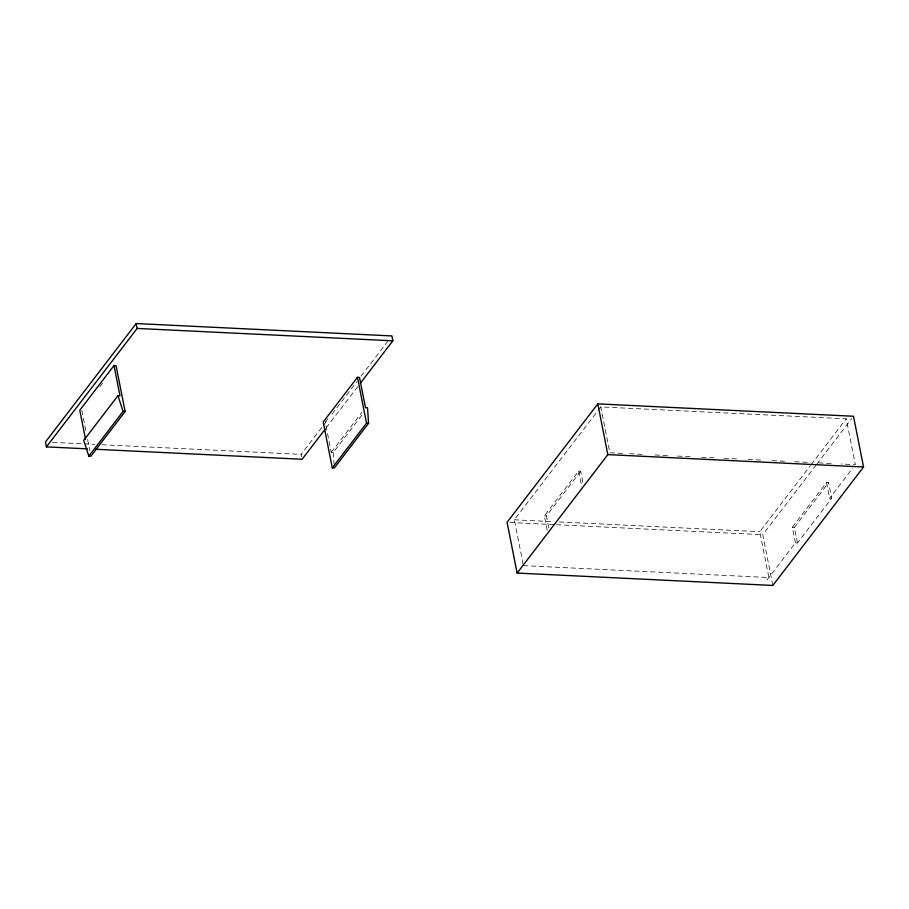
<?xml version="1.0" encoding="UTF-8"?>
<svg xmlns="http://www.w3.org/2000/svg" width="909" height="909" viewBox="0 0 909 909"><rect width="100%" height="100%" fill="white"/><g stroke="black" fill="none" stroke-linecap="round" stroke-linejoin="round"><path stroke-width="0.68" stroke-dasharray="4.54 3.41" d="M99.797 386.882L104.08 381.303M327.819 418.788L325.252 422.14L331.24 452.387L333.285 452.489L362.384 414.493M301.629 456.829L301.152 454.386L322.547 426.446M323.399 425.332L327.683 419.742M331.967 414.152L356.782 381.746M361.066 376.156L387.598 341.523M326.081 427.969L357.748 386.632M331.24 452.387L362.055 412.152M523.13 564.25L514.324 519.789L597.349 411.391M598.213 410.277L600.781 406.925L846.245 418.799L855.335 464.658L841.223 463.976M547.207 530.163L544.377 515.846L578.613 471.146L580.658 471.248L582.976 482.963M548.741 527.663L546.423 515.948L580.658 471.248M523.402 565.648L768.878 577.533L759.799 531.674L810.305 465.738M811.158 464.624L846.245 418.799M772.82 585.453L762.776 534.708L815.839 465.431M816.702 464.306L851.79 418.492M795.409 542.889L792.318 527.277L826.565 482.577L828.61 482.679L831.701 498.28L797.454 542.991L795.409 542.889L766.741 580.328M797.454 542.991L794.364 527.379L828.61 482.679M831.701 498.28L829.656 498.189L852.767 468.01M622.551 453.386L609.859 452.773L600.781 406.925M629.607 453.739L645.129 454.489M655.003 454.966L669.115 455.648M677.58 456.057L691.681 456.738M701.555 457.216L715.667 457.897M724.132 458.306L739.653 459.056M748.118 459.465L762.219 460.159M772.093 460.636L786.205 461.317M794.671 461.727L810.18 462.476M818.645 462.886L832.758 463.567M52.517 442.353L94.9 444.399M101.956 444.74L301.152 454.386M792.318 527.277L794.364 527.379M544.377 515.846L546.423 515.948M514.324 519.789L553.831 521.698M559.467 521.971L759.799 531.674M509.892 522.47L555.104 524.663M556.513 524.732L762.776 534.708M826.565 482.577L829.656 498.189M578.613 471.146L581.703 486.758M81.821 410.357L85.946 431.196M87.605 439.536L89.798 450.648M333.285 452.489L334.046 463.76"/><path stroke-width="1.36" d="M360.316 383.268L392.847 340.807L391.881 335.932L136.18 323.547L45.45 442.001L46.416 446.887L87.389 448.864M46.416 446.887L137.145 328.433L136.18 323.547M114.011 365.554L119.999 395.801L117.954 395.699L83.719 440.399L88.855 456.113L90.9 456.216L125.135 411.516L116.057 365.657L114.011 365.554L79.776 410.254L85.491 439.127M88.855 456.113L123.09 411.413L125.135 411.516M357.442 377.337L323.206 422.037L332.285 467.896L334.33 467.999L368.565 423.299L367.52 407.789L365.475 407.687L359.487 377.44L357.442 377.337L366.52 423.196L332.285 467.896M325.229 429.093L302.118 459.261L95.865 449.273M597.804 403.88L507.074 522.334L517.119 573.068L772.82 585.453L863.55 466.999L853.506 416.254L597.804 403.88L607.848 454.614L517.119 573.068M137.145 328.433L392.847 340.807M366.52 423.196L368.565 423.299M607.848 454.614L863.55 466.999M117.954 395.699L123.09 411.413"/></g></svg>
